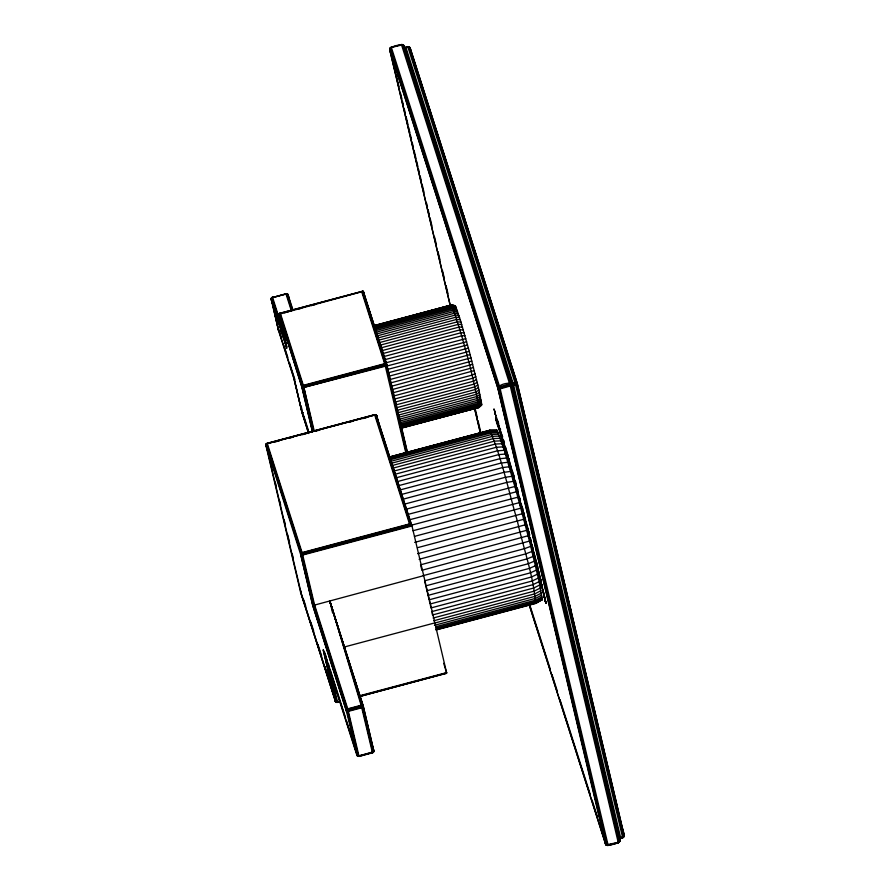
<?xml version="1.0" encoding="UTF-8"?>
<svg xmlns="http://www.w3.org/2000/svg" width="890" height="890" viewBox="0 0 890 890"><rect width="100%" height="100%" fill="white"/><g stroke="black" fill="none" stroke-linecap="round" stroke-linejoin="round"><path stroke-width="1.33" d="M407.475 452.398L386.783 364.644L363.031 291.164L279.749 313.347L278.948 314.915L286.725 348.179L271.183 299.496L272.496 297.227L271.317 298.228L278.57 330.724L294.19 379.496L301.866 412.204L308.53 433.107M280.127 331.759L278.57 330.724L271.161 299.14L271.617 297.794L285.935 293.756L287.192 293.811L288.16 294.979L287.425 293.934L285.935 293.989L286.903 293.678L288.16 294.979L290.007 302.778M328.555 664.051L337.455 701.676C338.1 703.267 335.285 702.154 335.319 701.086L300.575 592.217L265.865 445.211L266.132 444.077L266.8 444.21M450.184 305.504L389.72 49.918L390.043 48.138L391.277 47.259L401.446 44.6L402.947 44.7L404.093 46.091L512.039 384.358L619.852 840.082L619.529 841.862L618.294 842.741L608.17 845.444L606.624 845.3L605.478 843.909L529.161 604.744M618.995 838.135L619.841 840.772L619.051 842.385L607.347 845.5L605.478 843.909L497.688 387.495L389.731 49.228L391.322 47.292L499.802 387.306L608.17 845.444L605.801 844.51L529.472 605.345M621.609 827.978L624.135 835.899L622.666 837.679L623.745 837.067L624.146 835.265L517.268 383.479L410.245 48.138C409.367 45.524 404.627 46.569 404.372 49.05L405.239 47.926L407.909 47.081L409.956 47.571L517.268 383.479L624.135 835.743L622.711 837.724L619.106 837.79M619.006 837.434L619.807 841.339C616.581 844.043 610.429 845.4 606.157 844.977L498 388.63L389.72 49.918L390.521 47.66L402.947 44.7L403.771 45.49L511.705 383.779L513.719 385.693L620.753 838.247L619.318 838.113M609.272 844.71L618.25 842.708L619.841 840.605L511.728 383.757C507.589 382.311 500.614 384.213 497.688 387.495L499.357 389.008L607.269 845.289L608.137 845.4M624.135 835.743L622.555 836.945L619.106 837.501C627.828 840.75 622.51 828.412 620.775 824.696M286.591 347.378L271.161 299.029L271.973 297.46L285.201 338.845M291.508 311.211L285.935 293.756L287.971 294.557L293.11 310.488M379.763 428.112L376.893 416.008L374.623 414.684L267.2 443.287L265.887 445.567M389.72 49.918L389.764 48.661C392.902 45.957 399.365 44.422 403.415 45.023L404.093 46.091L403.415 45.023L401.401 44.556L403.181 45.056L511.138 383.323L510.326 386.193L618.294 842.741M619.852 840.082L619.807 841.339L618.25 842.463M624.146 835.265L624.101 836.422L622.666 837.679L515.31 383.712L407.798 46.747L407.909 47.482L410.245 48.138L408.988 46.77L407.798 46.747L409.411 47.17L516.434 382.522L515.677 385.17L512.228 385.715L512.974 382.945L515.711 382.344L516.979 382.911L516.4 384.88L623.412 837.167L622.555 836.945M515.677 385.17L517.257 383.968L500.202 388.886L498 388.63L498.611 386.26L390.521 47.66L391.322 47.292L390.521 47.86L391.444 48.093L390.521 47.86L389.731 49.395L450.507 306.327M373.733 326.174L451.453 304.959L455.157 305.726L460.275 319.71L469.275 351.35L478.442 387.528L481.624 405.039L478.798 407.542L401.19 428.212M455.157 305.726L455.068 306.839M489.556 431.161L489.756 430.237L496.965 430.226L504.307 450.318L516.389 491.781L529.472 541.087L539.14 581.637L542.144 599.738L535.902 603.387L436.022 629.986M496.52 431.038L496.72 430.137M535.302 602.83C534.334 578.723 523.053 547.105 517.379 521.095C508.468 490.846 502.205 459.107 489.756 430.237L389.865 456.837M545.014 599.537L544.38 596.756L545.926 603.175L543.479 593.163M545.603 601.785L546.048 603.109M314.214 430.871L303.468 385.726L280.328 313.202L279.104 314.671L279.204 313.903L278.959 315.394L286.725 348.179M360.361 696.336L446.669 673.007L411.981 525.934L410.824 524.522L375.88 415.029L374.623 414.762L376.481 415.252C377.505 416.976 375.825 413.772 374.668 414.773L267.2 443.365L265.865 445.089L300.631 554.426L312.724 605.578L346.288 710.743L357.747 756.255L372.298 752.106L373.755 750.559L363.265 706.226L330.257 602.697M545.025 599.404L544.914 598.38L544.936 599.07M545.259 600.583L545.27 599.704L545.659 602.185L544.769 599.237M332.582 612.832L329.712 600.694L361.251 705.659L362.809 707.283L373.288 751.627L372.443 752.84L359.048 756.4L356.779 755.087M544.914 598.38L544.101 595.788M544.268 597.379L544.135 596.044L545.57 602.007M271.161 299.14L271.65 298.439M312.39 431.617L301.899 387.25L279.093 314.214L361.996 291.697M354.42 745.486L357.791 756.055L359.048 756.4L357.324 755.621L346.9 710.387L313.069 605.278L301.232 554.07L266.032 444.622C266.956 442.742 265.22 446.457 266.677 443.52L267.334 443.643L302.2 552.901L314.526 604.733L347.868 709.219L359.048 756.4L372.943 752.306L361.841 705.603L329.712 600.694L363.265 706.226L373.778 750.915L372.443 752.84L373.755 750.559L371.653 743.962M373.755 750.559L373.511 752.05L373.778 750.915M544.825 598.08L545.926 603.175M312.59 431.928L301.877 386.783L279.093 314.114L280.283 313.191L363.031 291.164L386.238 363.888L406.997 453.11M361.818 707.773L362.464 706.393L346.288 710.743L347.745 708.818L361.129 705.258L363.076 706.148L361.818 707.773L348.424 711.332L346.488 711.054L347.868 709.219L361.251 705.659L372.298 752.106C372.32 753.541 374 751.816 373.778 751.027L371.697 744.485L373.778 751.027L372.966 752.606M266.021 444.388L301.12 592.974L300.575 592.217L301.043 591.16L300.776 592.64L335.508 701.509L336.286 702.255L340.125 700.964M544.224 596.823L544.736 597.791M496.42 417.666L495.774 418.489L496.42 417.666C499.435 428.357 501.671 436 503.651 442.875C509.625 462.678 501.927 439.816 500.825 435.332C500.614 431.027 494.15 419.802 496.653 417.933M497.265 419.846L496.153 420.147L497.176 420.202M497.888 421.838C495.196 421.971 499.924 423.084 497.032 419.579M498.534 423.885C495.841 424.074 500.592 425.053 497.655 421.571M605.478 843.909L607.169 844.721L619.051 842.14L511.105 385.882L511.728 383.757L512.974 382.945L405.84 47.27L404.683 48.427M499.179 425.999L498.077 426.288L499.09 426.321M405.951 47.604L405.106 47.615L512.262 383.267L511.717 384.791L512.94 385.804L619.907 838.102L620.708 837.991M500.314 430.17C501.715 428.123 497.132 427.99 499.757 428.491M541.498 587.356L541.343 584.318L542.522 587.333L541.498 587.356L542.377 586.866M501.226 432.685C498.712 432.696 502.672 434.12 500.436 430.716M541.91 584.763C539.34 579.268 541.821 584.897 540.742 579.223C538.617 578.1 540.274 586.721 541.999 584.496M312.613 430.816L302.5 386.894L279.093 314.114L279.749 313.347L302.811 385.548L302.444 387.784L385.326 366.191L386.783 364.644L363.331 291.341M373.322 415.374L266.288 443.932L266.677 443.52L301.543 552.723L300.82 554.726L312.813 605.445L346.277 710.276L348.301 710.843L361.696 707.272L363.076 706.148L361.707 705.18M271.161 299.029L272.64 297.583L287.036 293.756L292.187 309.809M278.948 314.915L280.283 313.113L279.427 314.025L302.355 385.882L303.913 387.339L385.203 365.69L386.594 364.221L384.647 363.676L303.345 385.326L302.033 386.305L302.422 387.306L303.913 387.339M501.938 435.032C499.424 435.11 503.395 436.367 501.126 432.996M544.58 597.29L544.224 596.79L545.37 600.817M502.438 437.224C500.28 438.347 504.274 437.791 501.827 435.332M271.183 299.496L271.428 298.005L286.658 346.611L285.034 338.044M539.629 579.512C538.439 570.023 540.553 583.351 541.554 584.964M406.229 452.042L386.171 365.223L384.769 364.077L361.718 291.82L362.63 291.186L385.893 364.477L302.7 386.638L303.345 385.326M362.352 707.572L362.72 705.47L329.979 601.696M537.115 565.183L536.225 565.595L537.226 565.506L536.403 562.291L535.613 562.502L538.305 574.061L539.318 574.006L538.094 570.879L538.973 576.809L540.085 576.52L540.519 578.322M266.8 443.865L301.432 553.803L410.824 524.522L409.5 523.899L301.543 552.723L313.97 604.9L347.211 709.041L346.288 710.743M538.305 574.061L539.195 573.627L537.404 568.065L540.92 582.338L540.642 579.468M271.317 298.328L278.759 331.147L279.026 329.656M279.115 331.481L294.445 379.529L302.055 412.626L308.73 433.53M289.484 362.708L294.846 379.507L294.101 379.407L302.055 412.259L301.999 411.48M508.668 458.628C506.866 458.305 503.406 447.97 505.642 447.548M506.421 450.195C503.985 450.874 507.99 450.396 505.442 447.37M537.849 571.413C536.169 562.324 538.684 573.027 538.773 573.649L535.98 562.335M389.731 49.228L391.444 47.648M279.093 314.214L278.959 315.394M517.268 383.479L511.717 384.791L511.705 383.779L509.703 383.835L497.688 387.495M619.507 841.451L618.906 842.007L619.841 840.772M622.666 837.468L624.135 835.899M507.2 452.888C504.775 453.611 508.757 452.988 506.21 450.029M537.226 565.506L537.805 567.208M507.99 455.624C505.542 456.192 509.525 456.036 507.078 453.132M385.326 366.191L385.982 364.811L385.326 366.191L406.007 453.589M361.696 707.272L362.085 706.538M537.938 568.376L536.614 562.402L535.613 562.502M313.636 430.96L303.468 385.726L384.769 364.077L386.783 364.644M301.81 553.613L302.2 552.901L410.179 524.154L375.257 414.695L374.623 414.684L409.5 523.899M374.668 415.018L375.191 414.695C376.904 416.008 375.925 414.784 376.348 415.252L411.369 524.978L301.521 554.147L313.469 605.089L347.089 710.131L347.868 709.219M510.326 386.193L510.582 383.779L402.302 44.522L401.401 44.556M515.51 384.48L515.911 382.945L408.599 46.681L409.956 47.726L412.804 58.951M507.678 458.706L508.791 458.406L509.325 460.286M499.579 386.527L499.357 389.008M517.257 383.968L515.911 382.945L513.152 383.512L512.94 385.804M536.514 562.602C536.459 558.386 533.51 558.742 535.502 562.702M535.78 559.665C533.121 555.404 535.825 556.706 533.01 550.51C531.586 551.344 536.281 564.839 535.391 557.507M545.948 602.352L545.448 601.818M509.403 461.087C509.247 466.182 510.827 463.267 511.528 470.243C510.148 468.541 514.698 473.491 511.772 473.135C515.399 471.6 512.64 484.605 515.221 481.79C517.602 490.457 517.235 494.529 520.494 500.447C517.179 501.17 518.781 493.071 516.834 491.369C515.165 485.284 513.474 479.209 511.772 473.135C511.105 472.012 506.744 455.457 510.137 463.123M499.401 385.915L498.589 388.919L606.39 844.632L606.846 845.378L608.004 844.61M389.731 49.395L390.666 48.405M618.127 841.907L619.518 841.139L512.039 384.892L510.359 383.134M619.841 840.605L618.906 841.595M535.035 556.695C529.316 539.084 531.653 544.369 524.599 519.638L525.556 519.404M312.724 605.578L423.74 575.652M347.745 708.818L347.089 710.131L348.301 710.843M302.077 552.501L301.432 553.803L302.645 554.514L411.77 525.456M533.277 553.825L533.01 550.51L534.178 553.447L532.632 550.654L533.277 553.825L534.389 553.536M531.742 547.784L532.654 547.417M532.732 547.628L533.366 549.508M531.085 544.58L532.075 544.424L534.245 556.906L533.399 553.658M348.424 711.332L347.178 710.465L357.902 756.133L372.387 752.506L373.611 751.282L362.664 706.182L363.265 706.226M531.953 544.558C529.216 539.696 531.897 543.334 530.362 538.361M286.024 294.39L287.036 293.923L287.971 294.668L289.194 299.874M374.757 415.407L375.769 414.951M337.455 701.676L336.453 702.132L324.828 653.115M358.915 755.677L356.968 755.51L323.215 649.923L335.319 701.086L336.286 702.255L335.319 701.086M529.372 538.539L530.284 538.216L531.163 541.476M407.909 47.482L408.988 46.77L409.956 47.726M620.597 837.468L619.318 838.002L619.818 837.579M481.624 405.039L478.798 407.542L402.169 427.523M481.746 404.516L478.92 406.997L401.312 427.667M481.713 403.938L478.887 406.396L401.279 427.067M376.159 414.963L411.981 525.934L302.767 555.015C302.088 555.505 299.719 554.604 301.232 554.07L302.2 552.901M301.899 387.25L303.468 385.726M481.635 403.148L478.798 405.584L401.19 426.254M481.49 402.147L478.653 404.561L401.045 425.231M514.832 479.832C516.767 482.28 515.644 489.133 516.934 488.109M404.661 48.16L405.239 47.926M528.705 535.324L529.683 535.135L529.138 533.043M607.169 844.721L606.624 845.177L605.801 844.343M481.29 400.956L478.453 403.326L399.499 424.352M498 388.63L512.039 384.892M481.034 399.566L478.186 401.891L400.578 422.561M284.845 339.491L271.65 298.139L272.496 297.227M279.883 313.692L280.417 313.836M480.734 397.997L477.874 400.266L398.92 421.282M284.6 294.345L271.617 297.794L272.551 297.316L283.61 331.97M266.321 443.865L374.757 415.04L376.704 415.586M480.366 396.228L477.496 398.442L398.553 419.468M302.088 387.562L385.604 364.956L362.185 291.408M300.82 554.726L301.521 554.147L302.767 555.015M497.677 388.185L512.039 384.358M301.543 552.723L300.631 554.426M479.955 394.292L477.073 396.451L398.13 417.466M527.503 526.769C527.926 530.918 526.513 527.236 528.738 532.109L527.759 532.298L528.871 532.009M479.499 392.201L476.595 394.281L397.652 415.296M478.987 389.942L476.072 391.945L397.129 412.96M340.269 701.687L336.576 702.377L335.508 701.509M358.915 756.044L357.902 756.3M286.024 294.011L287.036 293.923M374.757 415.04L375.257 414.695M478.442 387.528L475.505 389.453L397.897 410.123M477.841 384.981L474.882 386.827L395.939 407.854M285.935 293.989L286.903 293.678L285.935 293.756M326.697 658.711L336.954 702.388L340.203 701.365M356.968 755.51L359.004 756.066M477.207 382.311L474.225 384.068L395.282 405.095M510.137 385.448L401.568 44.956L402.725 44.622L403.771 45.657L402.402 45.279M407.909 47.081L408.599 46.681L405.84 47.493M608.004 845.044L606.39 844.944L600.06 825.13M526.257 525.934C524.777 515.877 527.559 527.97 527.125 529.161M476.528 379.529L473.536 381.187L394.582 402.213M535.647 603.287L542.144 599.738M542.188 599.104L536.103 602.463L436.222 629.063M519.382 500.747L519.938 500.525M542.144 598.113L536.047 601.451L436.167 628.051M541.999 596.767L535.902 600.082L436.022 626.671M541.754 595.065L535.658 598.347L434.442 625.303M503.173 439.682C505.776 441.863 503.173 445.801 504.764 445.223M541.42 593.029L535.313 596.267L435.433 622.866M540.986 590.649L534.868 593.841L433.653 620.797M475.816 376.637L472.801 378.205L395.182 398.876M540.464 587.956L534.334 591.094L433.118 618.049M539.841 584.941L533.711 588.023L432.495 614.979L432.017 612.732M512.974 382.945L511.394 384.402M539.14 581.637L532.988 584.652L431.772 611.608M475.071 373.655L472.034 375.124L394.426 395.794M524.444 515.188C521.996 508.435 524.288 521.451 525.423 522.786M538.35 578.044L532.187 580.992L430.971 607.937L430.382 605.311M508.49 461.521L509.469 461.443L507 452.732M537.482 574.172L531.297 577.054L430.093 603.998L429.358 600.85M536.537 570.056L530.34 572.86L429.125 599.804L425.798 585.854L527.014 558.898L533.266 556.372M474.303 370.596L392.29 392.991M511.094 467.161L510.115 467.261L511.227 466.961M535.513 565.706L529.294 568.421L428.079 595.365M608.137 845.166L607.169 845.133M534.423 561.134L528.182 563.759L426.966 590.715M473.513 367.47L391.466 389.764M513.575 475.983L512.607 476.106L513.719 475.816M521.084 507.044L522.018 506.822L521.184 503.607C519.193 503.34 520.472 508.134 522.041 506.766L527.915 528.96M301.543 594.286L335.864 701.843L337.455 702.043M300.965 553.803L302.645 554.514M524.599 519.638L525.378 519.426M532.053 551.422L525.768 553.858L424.552 580.814L425.487 584.596M358.481 756.389L347.467 709.931L363.076 705.803M516.089 485.05L515.132 485.206L516.245 484.905M472.69 364.299L390.621 386.483M530.785 546.327L524.477 548.663L423.262 575.619M529.472 541.087L421.916 570.279L420.536 564.839L528.115 535.747M525.278 518.347C523.62 517.279 520.06 503.929 523.876 513.074M518.625 494.295C517.312 495.418 519.204 489.834 516.923 487.943M471.856 361.084L389.753 383.156M523.609 516.534L524.577 516.289M526.713 530.318L419.112 559.298M520.327 500.536L517.379 491.113M525.278 524.811L417.655 553.691M471.01 357.836L390.221 379.463M516.979 382.911L515.711 382.344M337.588 702.321L336.576 702.332L340.247 701.609M523.832 519.27L417.499 547.695M522.953 513.319L523.709 513.118M284.433 312.768L288.46 311.7M297.839 309.197L301.855 308.129M311.244 305.626L315.26 304.558M360.828 292.432L363.509 291.709L365.668 300.853M373.845 325.629L451.453 304.959L455.302 305.782M373.755 325.796L451.608 305.014C463.312 338.233 472.445 372.754 478.887 407.386L401.279 428.046M372.866 326.319L451.809 305.292L455.502 306.049M374.468 326.452L452.076 305.793M374.779 327.164L452.387 306.494L456.058 307.217M373.811 328.443L452.765 307.417L456.425 308.107M375.58 329.222L453.188 308.552L456.837 309.208M374.723 330.913L453.666 309.887L457.293 310.499M376.581 332.092L454.189 311.422L457.805 311.978M375.814 334.173L454.768 313.147L458.361 313.658M376.437 336.086L455.38 315.06L458.962 315.505M378.428 337.822L456.047 317.151L459.596 317.53M379.129 340.069L456.737 319.41L460.275 319.71M379.863 342.483L457.471 321.824L460.987 322.047M380.631 345.042L458.239 324.383L461.721 324.527M380.086 348.101L459.04 327.075L462.5 327.142M380.909 350.927L459.863 329.901L463.29 329.867M381.754 353.853L460.709 332.838L464.113 332.715M383.957 356.534L461.565 335.864L464.947 335.652M384.836 359.66L465.793 338.667M385.726 362.853L466.66 341.771M386.627 366.113L467.528 344.92M387.528 369.417L468.407 348.112M388.429 372.743L469.275 351.35M389.33 376.103L470.143 354.587M275.399 441.863L279.427 440.795M288.827 438.292L292.855 437.224M302.244 434.721L306.282 433.641M315.672 431.138L319.71 430.07M349.247 422.205L353.274 421.126M362.675 418.623L366.702 417.555M493.917 409.155L495.285 413.071L494.072 409.111M494.662 412.304L496.03 416.22L494.818 412.259M495.719 415.619L495.875 416.264M496.564 418.289L495.541 418.222M388.785 457.282L490.001 430.337L496.965 430.226M389.72 457.115L489.6 430.515M389.13 457.749L490.346 430.793L497.299 430.682M390.91 458.228L490.791 431.628L497.733 431.494M501.248 440.828L494.373 441.14L393.157 468.096L394.125 471.01L495.341 444.054L502.194 443.698M396.673 479.031L397.452 481.568L498.667 454.612L505.464 454.056M397.452 481.568L398.698 485.64L499.913 458.695L506.677 458.05M402.725 499.279L503.929 472.323L510.626 471.433M404.149 504.23L505.364 477.285L512.028 476.284M406.93 509.002L506.822 482.402L513.463 481.312M408.421 514.275L514.921 486.485M409.923 519.671L516.389 491.781M410.101 525.523L517.88 497.176M412.96 530.74L519.371 502.639M414.484 536.37L520.861 508.168M414.662 542.377L522.352 513.719M541.921 587.222C541.298 584.218 545.403 600.294 543.356 592.707M542.433 588.323L543.567 592.974M542.6 589.614L544.814 597.546M542.644 590.504L542.577 589.347L543.757 593.775M343.562 647.197L434.91 622.878M543.846 594.298L541.343 584.318M443.409 627.294L447.403 626.226M456.726 623.745L460.72 622.689M513.997 608.504L517.991 607.436M520.65 606.724L524.655 605.667M527.314 604.955L531.308 603.887M545.125 600.561L544.947 599.916M436.167 629.708L536.047 603.109M545.448 601.106L545.67 601.807M545.648 602.474L546.071 603.008M358.77 696.002L446.669 672.595M358.837 696.403L446.669 673.007L443.709 663.317M360.161 696.314L446.469 673.33M522.886 509.937L521.929 510.204M390.666 47.993L390.065 48.55L498.011 386.816L500.202 388.886M337.544 702.065L335.508 701.387L323.215 649.923M407.798 46.97L409.411 47.459M337.544 702.31L336.442 702.299M509.269 466.749L502.55 467.561L401.334 494.517L399.988 489.967L501.204 463.011L507.956 462.288M386.594 364.221L384.647 363.676M302.055 412.626L303.279 412.827L301.866 412.204M300.776 592.64L300.564 591.872L301.376 592.05M361.251 705.659L362.375 706.059L361.129 705.258M504.307 450.318L497.488 450.807L396.272 477.763L395.538 475.416M446.068 673.519L444.878 673.441M279.171 330.757L278.57 330.724M301.187 592.262L300.575 592.217M503.217 446.858L496.375 447.281L395.16 474.236L394.125 471.01M500.38 438.292L493.483 438.559L392.268 465.503L391.466 463.245L492.682 436.3L499.59 436.078M498.878 434.209L491.959 434.387L390.743 461.343L390.109 459.785L491.325 432.829L498.267 432.674M622.555 837.356L623.834 836.522M336.887 701.765L335.508 701.387M358.347 755.766L356.968 755.388M372.298 752.484L373.288 751.928M372.387 752.506L373.322 752.306L372.298 752.106M279.772 313.436L280.417 313.469M271.995 297.538L272.64 297.583M286.458 293.6L287.971 294.557M336.331 702.054L337.021 702.466M451.341 305.504L455.758 306.527M451.364 305.125L455.068 305.882M623.278 836.667L623.834 836.244L516.957 384.458L514.932 382.422M402.402 44.867L403.771 45.49M408.688 47.003L409.956 47.571M541.999 600.016L541.409 599.46M514.375 478.742L513.163 473.825M512.696 472.746L512.328 470.866M509.514 383.223L511.705 385.426M287.971 294.668L287.192 293.811L292.632 309.943M511.861 469.775L510.215 463.957M515.11 382.989L516.4 384.88M509.703 383.835L511.105 385.882M513.719 385.693L512.262 383.267M500.024 388.14L498.611 386.26M375.636 414.751L376.348 415.463M304.035 387.84L302.789 386.972L313.091 430.949M605.801 844.51L606.39 844.944M385.214 363.598L385.871 364.088M302.811 387.417L303.457 387.94M301.543 554.592L302.188 555.115M347.211 710.91L347.857 711.433M324.505 651.758L323.515 650.679M481.49 404.983L481.034 404.238M357.513 756.122L324.383 652.637M336.053 702.021L325.217 656.609M386.438 364.933L407.32 452.765M536.859 565.684L541.142 581.704M526.635 525.812L528.671 531.998M528.271 532.075L527.08 529.072L528.771 535.446M537.404 568.065L538.517 570.846M303.078 386.438L302.811 385.548M347.467 709.931L347.211 709.041M568.176 601.451L570.701 609.372M529.639 604.455L550.298 669.202M551.989 674.486L557.474 691.664M559.999 699.596L590.359 794.737M592.05 800.021L597.535 817.198M286.591 293.934L291.653 309.787M279.582 331.692L281.652 338.156M284.121 345.91L287.837 357.535M303.713 415.786L308.296 430.159M308.24 431.25L302.389 412.582M324.928 653.082L326.196 657.043M330.413 670.237L345.576 717.763M346.421 720.41L351.895 737.565M303.69 599.749L305.782 606.312M310.799 622.043L313.736 631.232M317.919 644.338L321.691 656.153M325.039 666.643L329.634 681.073M331.314 686.312L335.919 700.741M495.997 417.632L498.066 424.452M496.197 418.522L497.432 422.405M495.63 417.866L496.386 420.414M372.376 747.556L373.622 751.839M496.242 419.791L497.009 422.394M496.876 421.782L497.655 424.43M329.845 601.195L362.352 705.659M498.3 423.629L499.624 427.923M497.877 423.607L498.723 426.555M497.51 423.84L498.3 426.532M498.534 425.732L499.39 428.713M498.166 425.954L498.967 428.702M499.201 427.912L500.069 430.938M498.845 428.135L499.646 430.927M499.891 430.159L500.759 433.207M499.524 430.371L500.336 433.207M385.604 364.956L385.871 365.99M500.592 432.451L501.459 435.544M500.224 432.674L501.048 435.544M501.304 434.81L504.396 445.412M500.936 435.021L501.76 437.936M398.698 485.64L399.666 488.888M502.027 437.224L505.153 448.004M501.649 437.435L502.494 440.383M502.383 439.894L503.228 442.875M503.128 442.408L505.52 450.663M505.031 447.392L505.921 450.64M505.809 450.051L506.699 453.322M505.431 450.24L506.299 453.344M506.588 452.754L508.29 458.817M506.21 452.943L507.078 456.069M507.389 455.502L509.091 461.621M507.812 458.472L509.492 464.491M507.011 455.691L508.68 461.654M508.991 461.12L509.892 464.458M384.769 364.077L385.203 365.69M509.814 463.99L512.362 473.18M509.436 464.157L511.127 470.276M511.461 469.82L514.865 482.157M511.082 469.987L511.961 473.224M513.152 383.512L513.552 385.003M511.917 472.946L513.63 479.187M513.975 478.798L516.545 488.254M513.597 478.954L514.465 482.213M514.431 482.002L516.155 488.321M516.523 488.009L517.39 491.336M516.133 488.143L517.001 491.402M516.99 491.247L524.143 516.378M519.482 497.299L520.772 503.796L519.081 497.377M519.549 500.658L522.074 510.181M522.185 506.744L522.753 508.858M521.251 506.977L522.92 513.33M523.342 513.207L527.536 529.083M523.754 516.489L524.633 519.671M524.978 519.526L525.812 522.675M528.048 528.871L529.55 535.246M528.36 532.231L529.172 535.368M527.459 528.949L529.984 538.506M529.884 538.283L531.575 544.702M529.505 538.428L530.373 541.687M530.674 541.376L532.365 547.784M530.295 541.509L531.163 544.769M532.242 547.484L534.656 556.862L534.278 553.702M531.953 547.84L532.721 550.888M534.512 556.472L535.402 559.832M534.145 556.639L534.99 559.877M535.257 559.421L536.136 562.769M534.89 559.587L537.159 568.588M538.962 571.914L539.985 576.753M538.405 573.827L539.207 576.965M539.073 576.564L540.497 582.349L540.286 579.657M540.508 579.056L541.287 582.138M540.085 579.067L540.72 581.715M540.364 581.915L541.131 584.964M463.757 215.803L465.359 222.567M540.986 584.519L541.743 587.545M390.065 48.861L391.022 52.922M392.624 59.675L393.903 65.092M394.537 67.796L395.494 71.845M396.139 74.549L399.02 86.719M400.611 93.483L401.902 98.89M402.536 101.593L403.493 105.654M404.138 108.358L405.417 113.764M406.051 116.479L407.976 124.589M408.61 127.292L409.889 132.699M410.535 135.402L411.492 139.463M412.137 142.166L413.416 147.573M414.05 150.277L415.975 158.398M416.609 161.101L417.888 166.508M418.534 169.211L419.49 173.272M420.136 175.975L421.415 181.382M422.049 184.085L423.974 192.207M426.532 203.02L427.489 207.081M428.123 209.784L429.403 215.191M430.048 217.894L431.962 226.004M434.52 236.829L436.445 244.939M438.047 251.703L439.96 259.813M442.519 270.638L444.444 278.748M446.046 285.512L447.959 293.622M475.149 408.566L477.396 418.033M478.03 420.736L480.266 430.204M474.503 407.742L480.255 432.084M474.492 408.276L480.255 432.618M287.926 295.736L289.15 300.942M301.076 405.862L302.01 409.823M279.416 315.995L286.658 346.611M273.497 306.238L274.42 310.143M275.266 482.169L276.212 486.207M279.716 501.014L280.673 505.042M284.177 519.849L285.123 523.887M287.67 534.645L289.584 542.722M292.131 553.48L293.4 558.864M533.132 550.832L533.488 553.914M538.272 571.391L538.539 574.217M494.684 411.202L495.263 414.173L494.684 411.202M267.245 443.62L266.677 443.587L267.334 443.643"/></g></svg>
